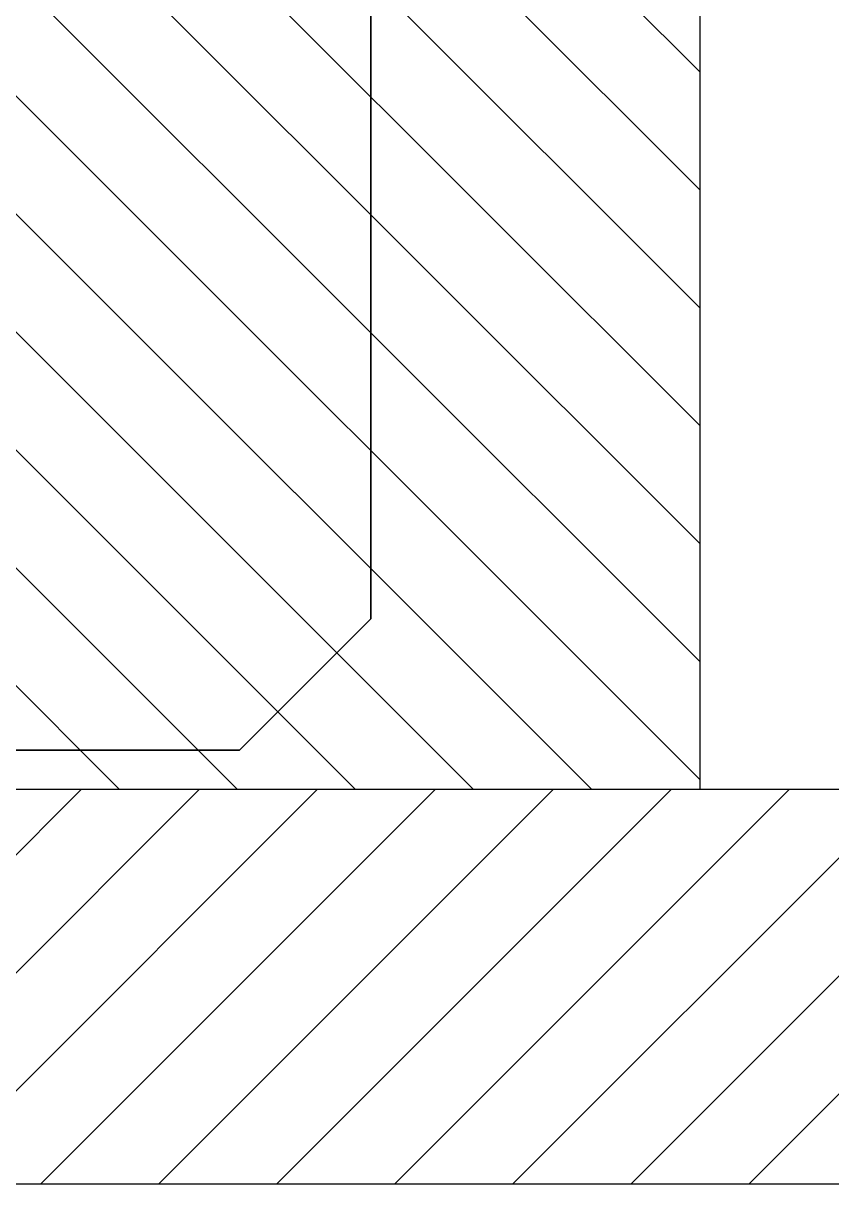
# Model space of a CAD drawing. Extents: x -442948 to -439736, y 420528 to 424220.
# Drawn here: x -441605.94 to -441575.17, y 423918.62 to 423962.78 of the extents above; entities that cross this region are included whole.
import ezdxf

# ---------------------------------------------------------------- set-up
doc = ezdxf.new("R2010")
doc.units = 0
doc.linetypes.add('DASHED2', pattern=[9.525, 6.35, -3.175])
doc.layers.add('GIZLI', color=8, linetype='DASHED2', lineweight=18)
doc.layers.add('GORUNEN', color=7, linetype='Continuous', lineweight=35)

# ---------------------------------------------------------------- blocks, each defined once
blk = doc.blocks.new('DEDEDED')
h = blk.add_hatch()
h.set_pattern_fill('ANSI31', color=4)
h.paths.add_polyline_path([(-441706.168, 420552.951), (-441756.173, 420552.951), (-441756.173, 420517.951), (-441706.168, 420517.951)])
for p, q in [((-441756.173, 420552.951), (-441756.173, 420517.951)), ((-441756.173, 420517.951), (-441706.168, 420517.951))]:
    blk.add_line(p, q)

msp = doc.modelspace()

# ---------------------------------------------------------------- hatches: boundary and pattern name
at = {"true_color": 0xf8f6b0}
h = msp.add_hatch(dxfattribs=at)
h.set_pattern_fill('ANSI31', color=51)
h.set_pattern_definition([(45, (-44.038, 3415.665), (-2.24506403, 2.24506403), [])])
h.paths.add_polyline_path([(-441900.211, 423933.616), (-441900.211, 423918.616), (-441480.201, 423918.616), (-441480.201, 423933.616)])

# ---------------------------------------------------------------- linework, layer by layer
at = {"color": 51, "true_color": 0xf8f6b0}
for p, q in [((-441480.201, 423933.616), (-441900.211, 423933.616)), ((-441900.211, 423918.616), (-441480.201, 423918.616))]:
    msp.add_line(p, q, dxfattribs=at)
at = {"layer": 'GIZLI', "color": 6}
for points in [[(-441592.706, 423976.21), (-441592.706, 423940.116)], [(-441592.706, 423940.116), (-441597.706, 423935.116)], [(-441597.706, 423935.116), (-441782.706, 423935.116)]]:
    msp.add_lwpolyline(points, dxfattribs=at)
at = {"layer": 'GORUNEN', "color": 6}
for points in [[(-441592.706, 423940.116), (-441592.706, 423976.21)], [(-441592.706, 423940.116), (-441597.706, 423935.116)], [(-441632.237, 423935.116), (-441597.706, 423935.116)]]:
    msp.add_lwpolyline(points, dxfattribs=at)

# ---------------------------------------------------------------- block references
at = {"xscale": -1}
msp.add_blockref('DEDEDED', (-883336.373, 3415.665), dxfattribs=at)

doc.saveas('drawing.dxf')
